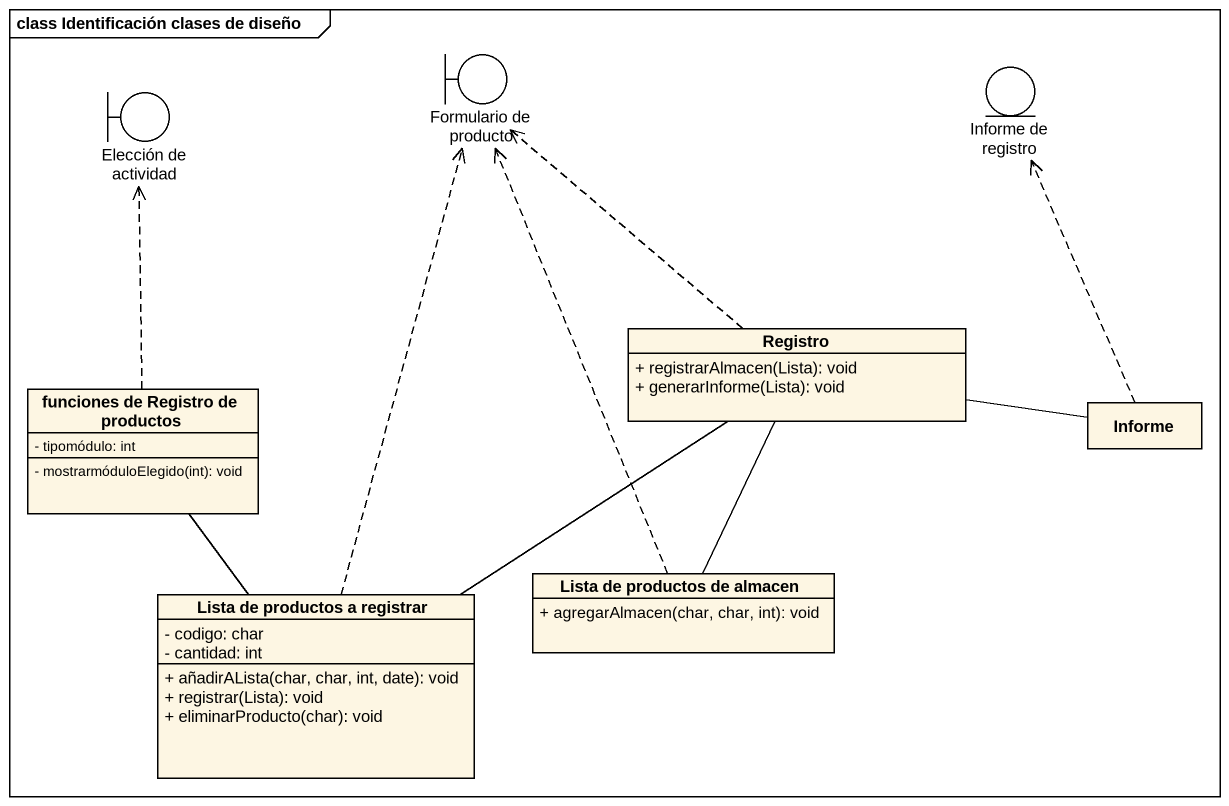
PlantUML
@startuml
mainframe class Identificación clases de diseño
allowmixing
hide circle
hide empty members
skinparam classAttributeIconSize 0
boundary "Elección de actividad" as Elección_de_actividad
boundary "Formulario de producto" as Formulario_de_producto
entity "Informe de registro" as Informe_de_registro
class Registro {
  + registrarAlmacen(Lista): void
  + generarInforme(Lista): void
}
class "funciones de Registro de productos" as funciones_de_Registro_de {
  - tipomódulo: int
  - mostrarmóduloElegido(int): void
}
class Informe
class "Lista de productos de almacen" as Lista_de_productos_de {
  + agregarAlmacen(char, char, int): void
}
class "Lista de productos a registrar" as Lista_de_productos_a {
  - codigo: char
  - cantidad: int
  + añadirALista(char, char, int, date): void
  + registrar(Lista): void
  + eliminarProducto(char): void
}
Registro .up.> Formulario_de_producto
Registro -right- Informe
Registro -- Lista_de_productos_de
funciones_de_Registro_de .up.> Elección_de_actividad
funciones_de_Registro_de -- Lista_de_productos_a
Informe .up.> Informe_de_registro
Lista_de_productos_de .up.> Formulario_de_producto
Lista_de_productos_a .up.> Formulario_de_producto
Lista_de_productos_a -up- Registro
@enduml
